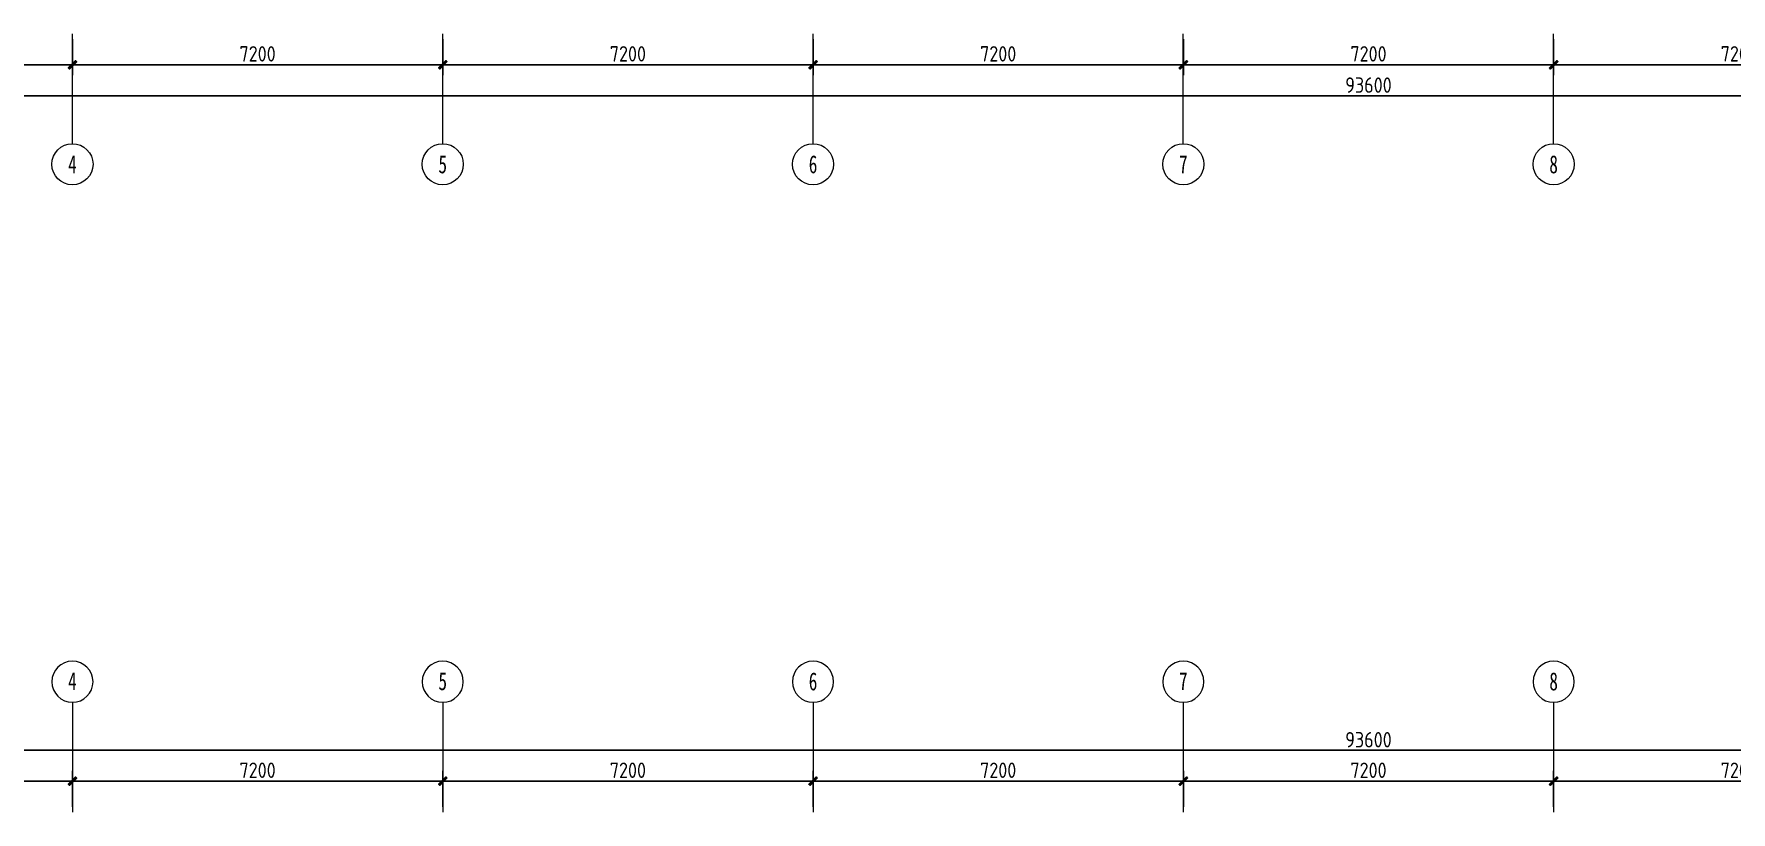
# Model space of a CAD drawing. Header units: millimetres. Extents: x 33621 to 401573, y -91663 to 133135.
# Drawn here: x 59548 to 92547, y 60556 to 75683 of the extents above; entities that cross this region are included whole.
import ezdxf
from ezdxf.enums import TextEntityAlignment as Align

# ---------------------------------------------------------------- set-up
doc = ezdxf.new("R2010")
doc.units = ezdxf.units.MM
doc.header["$LTSCALE"] = 10
doc.layers.get('0').update_dxf_attribs({"color": 253})
doc.layers.get('Defpoints').update_dxf_attribs({"color": 250})
doc.layers.add('AXIS【轴号】', color=253, linetype='Continuous', lineweight=0)
doc.layers.add('Dim【尺寸标注】', color=253, linetype='Continuous')
doc.layers.add('PUB_DIM', color=253, linetype='Continuous')
doc.styles.add('CCD_DIM', font='ARCHS.SHX')
doc.styles.add('宋体', font='', dxfattribs={"width": 0.7})
doc.styles.get('宋体').set_extended_font_data('SimSun')
doc.dimstyles.new('ZL_1：100', dxfattribs={"dimtxt": 3, "dimasz": 1, "dimexe": 2, "dimexo": 2, "dimgap": 0.6, "dimtad": 1, "dimdec": 0, "dimrnd": 5, "dimdsep": 46, "dimtxsty": 'CCD_DIM', "dimblk": 'WS-cj', "dimblk1": 'WS-cj', "dimblk2": 'WS-cj', "dimcen": 1, "dimclrd": 44, "dimclre": 44, "dimclrt": 2, "dimadec": 0, "dimazin": 2, "dimtfac": 1, "dimtdec": 0, "dimtix": 1, "dimtmove": 2, "dimatfit": 3, "dimldrblk": 'hl_arrow2', "dimfxl": 5, "dimfxlon": 1, "dimarcsym": 0})

# ---------------------------------------------------------------- blocks, each defined once
blk = doc.blocks.new('hl_Axis-A1')
at = {"color": 150, "ltscale": 2}
blk.add_line((21.33, 0), (0, 0), dxfattribs=at)
at = {"color": 150}
blk.add_circle((25.33, 0), 4, dxfattribs=at)
at = {"color": 50, "style": '宋体', "width": 0.7}
blk.add_attdef('轴号', text='', height=3.5, dxfattribs=at).set_placement((25.33, 0), align=Align.MIDDLE_CENTER)
blk = doc.blocks.new('WS-cj')
blk.add_hatch(color=2).paths.add_polyline_path([(0.59, 0.82), (-0.82, -0.59), (-0.59, -0.82), (0.82, 0.59)])
at = {"color": 2, "linetype": 'ByBlock', "lineweight": 0}
for p, q in [((-1.1, 0), (0, 0)), ((0, 0), (1.1, 0))]:
    blk.add_line(p, q, dxfattribs=at)
at = {"color": 2}
blk.add_lwpolyline([(0.59, 0.82), (-0.82, -0.59), (-0.59, -0.82), (0.82, 0.59)], close=True, dxfattribs=at)
blk = doc.blocks.new('*D242')
at = {"layer": 'Defpoints', "color": 0, "transparency": 16777216}
for p in [(-30062, -18684), (-22862, -18684), (-22862, -19284)]:
    blk.add_point(p, dxfattribs=at)
at = {"layer": 'Dim【尺寸标注】', "color": 44, "lineweight": -2, "transparency": 16777216}
for p, q in [((-30062, -18784), (-30062, -19484)), ((-22862, -18784), (-22862, -19484)), ((-29962, -19284), (-22962, -19284))]:
    blk.add_line(p, q, dxfattribs=at)
at = {"layer": 'Dim【尺寸标注】', "color": 44, "lineweight": -2, "transparency": 16777216, "xscale": 100, "yscale": 100, "zscale": 100, "rotation": 180}
blk.add_blockref('WS-cj', (-30062, -19284), dxfattribs=at)
at = {"layer": 'Dim【尺寸标注】', "color": 44, "lineweight": -2, "transparency": 16777216, "xscale": 100, "yscale": 100, "zscale": 100}
blk.add_blockref('WS-cj', (-22862, -19284), dxfattribs=at)
at = {"layer": 'Dim【尺寸标注】', "color": 2, "transparency": 16777216, "insert": (-26462, -19071), "char_height": 300, "attachment_point": 5, "style": 'CCD_DIM'}
blk.add_mtext('7200', dxfattribs=at)
blk = doc.blocks.new('hl_arrow2')
at = {"color": 2}
blk.add_line((0, 0), (-1, 0), dxfattribs=at)
blk.add_lwpolyline([(0, 0), (-1, -1), (-1, -1), (0, 0), (-1, 1), (-1, 1)], close=True, dxfattribs=at)
blk = doc.blocks.new('*D243')
at = {"layer": 'Defpoints', "color": 0, "transparency": 16777216}
for p in [(-22862, -18684), (-15662, -18684), (-15662, -19284)]:
    blk.add_point(p, dxfattribs=at)
at = {"layer": 'Dim【尺寸标注】', "color": 44, "lineweight": -2, "transparency": 16777216}
for p, q in [((-22862, -18784), (-22862, -19484)), ((-15662, -18784), (-15662, -19484)), ((-22762, -19284), (-15762, -19284))]:
    blk.add_line(p, q, dxfattribs=at)
at = {"layer": 'Dim【尺寸标注】', "color": 44, "lineweight": -2, "transparency": 16777216, "xscale": 100, "yscale": 100, "zscale": 100, "rotation": 180}
blk.add_blockref('WS-cj', (-22862, -19284), dxfattribs=at)
at = {"layer": 'Dim【尺寸标注】', "color": 44, "lineweight": -2, "transparency": 16777216, "xscale": 100, "yscale": 100, "zscale": 100}
blk.add_blockref('WS-cj', (-15662, -19284), dxfattribs=at)
at = {"layer": 'Dim【尺寸标注】', "color": 2, "transparency": 16777216, "insert": (-19262, -19071), "char_height": 300, "attachment_point": 5, "style": 'CCD_DIM'}
blk.add_mtext('7200', dxfattribs=at)
blk = doc.blocks.new('*D244')
at = {"layer": 'Defpoints', "color": 0, "transparency": 16777216}
for p in [(-15662, -18684), (-8462, -18684), (-8462, -19284)]:
    blk.add_point(p, dxfattribs=at)
at = {"layer": 'Dim【尺寸标注】', "color": 44, "lineweight": -2, "transparency": 16777216}
for p, q in [((-15662, -18784), (-15662, -19484)), ((-8462, -18784), (-8462, -19484)), ((-15562, -19284), (-8562, -19284))]:
    blk.add_line(p, q, dxfattribs=at)
at = {"layer": 'Dim【尺寸标注】', "color": 44, "lineweight": -2, "transparency": 16777216, "xscale": 100, "yscale": 100, "zscale": 100, "rotation": 180}
blk.add_blockref('WS-cj', (-15662, -19284), dxfattribs=at)
at = {"layer": 'Dim【尺寸标注】', "color": 44, "lineweight": -2, "transparency": 16777216, "xscale": 100, "yscale": 100, "zscale": 100}
blk.add_blockref('WS-cj', (-8462, -19284), dxfattribs=at)
at = {"layer": 'Dim【尺寸标注】', "color": 2, "transparency": 16777216, "insert": (-12062, -19071), "char_height": 300, "attachment_point": 5, "style": 'CCD_DIM'}
blk.add_mtext('7200', dxfattribs=at)
blk = doc.blocks.new('*D245')
at = {"layer": 'Defpoints', "color": 0, "transparency": 16777216}
for p in [(-8462, -18684), (-1262, -18684), (-1262, -19284)]:
    blk.add_point(p, dxfattribs=at)
at = {"layer": 'Dim【尺寸标注】', "color": 44, "lineweight": -2, "transparency": 16777216}
for p, q in [((-8462, -18784), (-8462, -19484)), ((-1262, -18784), (-1262, -19484)), ((-8362, -19284), (-1362, -19284))]:
    blk.add_line(p, q, dxfattribs=at)
at = {"layer": 'Dim【尺寸标注】', "color": 44, "lineweight": -2, "transparency": 16777216, "xscale": 100, "yscale": 100, "zscale": 100, "rotation": 180}
blk.add_blockref('WS-cj', (-8462, -19284), dxfattribs=at)
at = {"layer": 'Dim【尺寸标注】', "color": 44, "lineweight": -2, "transparency": 16777216, "xscale": 100, "yscale": 100, "zscale": 100}
blk.add_blockref('WS-cj', (-1262, -19284), dxfattribs=at)
at = {"layer": 'Dim【尺寸标注】', "color": 2, "transparency": 16777216, "insert": (-4862, -19071), "char_height": 300, "attachment_point": 5, "style": 'CCD_DIM'}
blk.add_mtext('7200', dxfattribs=at)
blk = doc.blocks.new('*D246')
at = {"layer": 'Defpoints', "color": 0, "transparency": 16777216}
for p in [(-1262, -18684), (5938, -18684), (5938, -19284)]:
    blk.add_point(p, dxfattribs=at)
at = {"layer": 'Dim【尺寸标注】', "color": 44, "lineweight": -2, "transparency": 16777216}
for p, q in [((-1262, -18784), (-1262, -19484)), ((5938, -18784), (5938, -19484)), ((-1162, -19284), (5838, -19284))]:
    blk.add_line(p, q, dxfattribs=at)
at = {"layer": 'Dim【尺寸标注】', "color": 44, "lineweight": -2, "transparency": 16777216, "xscale": 100, "yscale": 100, "zscale": 100, "rotation": 180}
blk.add_blockref('WS-cj', (-1262, -19284), dxfattribs=at)
at = {"layer": 'Dim【尺寸标注】', "color": 44, "lineweight": -2, "transparency": 16777216, "xscale": 100, "yscale": 100, "zscale": 100}
blk.add_blockref('WS-cj', (5938, -19284), dxfattribs=at)
at = {"layer": 'Dim【尺寸标注】', "color": 2, "transparency": 16777216, "insert": (2338, -19071), "char_height": 300, "attachment_point": 5, "style": 'CCD_DIM'}
blk.add_mtext('7200', dxfattribs=at)
blk = doc.blocks.new('*D247')
at = {"layer": 'Defpoints', "color": 0, "transparency": 16777216}
for p in [(5938, -18684), (13138, -18684), (13138, -19284)]:
    blk.add_point(p, dxfattribs=at)
at = {"layer": 'Dim【尺寸标注】', "color": 44, "lineweight": -2, "transparency": 16777216}
for p, q in [((5938, -18784), (5938, -19484)), ((13138, -18784), (13138, -19484)), ((6038, -19284), (13038, -19284))]:
    blk.add_line(p, q, dxfattribs=at)
at = {"layer": 'Dim【尺寸标注】', "color": 44, "lineweight": -2, "transparency": 16777216, "xscale": 100, "yscale": 100, "zscale": 100, "rotation": 180}
blk.add_blockref('WS-cj', (5938, -19284), dxfattribs=at)
at = {"layer": 'Dim【尺寸标注】', "color": 44, "lineweight": -2, "transparency": 16777216, "xscale": 100, "yscale": 100, "zscale": 100}
blk.add_blockref('WS-cj', (13138, -19284), dxfattribs=at)
at = {"layer": 'Dim【尺寸标注】', "color": 2, "transparency": 16777216, "insert": (9538, -19071), "char_height": 300, "attachment_point": 5, "style": 'CCD_DIM'}
blk.add_mtext('7200', dxfattribs=at)
blk = doc.blocks.new('*D255')
at = {"layer": 'Defpoints', "color": 0, "transparency": 16777216}
for p in [(-44462, -18684), (49138, -18684), (49138, -19884)]:
    blk.add_point(p, dxfattribs=at)
at = {"layer": 'Dim【尺寸标注】', "color": 44, "lineweight": -2, "transparency": 16777216}
for p, q in [((-44462, -19384), (-44462, -20084)), ((49138, -19384), (49138, -20084)), ((-44362, -19884), (49038, -19884))]:
    blk.add_line(p, q, dxfattribs=at)
at = {"layer": 'Dim【尺寸标注】', "color": 44, "lineweight": -2, "transparency": 16777216, "xscale": 100, "yscale": 100, "zscale": 100, "rotation": 180}
blk.add_blockref('WS-cj', (-44462, -19884), dxfattribs=at)
at = {"layer": 'Dim【尺寸标注】', "color": 44, "lineweight": -2, "transparency": 16777216, "xscale": 100, "yscale": 100, "zscale": 100}
blk.add_blockref('WS-cj', (49138, -19884), dxfattribs=at)
at = {"layer": 'Dim【尺寸标注】', "color": 2, "transparency": 16777216, "insert": (2338, -19678), "char_height": 300, "attachment_point": 5, "style": 'CCD_DIM'}
blk.add_mtext('93600', dxfattribs=at)
blk = doc.blocks.new('*D262')
at = {"layer": 'Defpoints', "color": 0, "transparency": 16777216}
for p in [(-22862, 2411), (-30062, 1811), (-22862, 1811)]:
    blk.add_point(p, dxfattribs=at)
at = {"layer": 'Dim【尺寸标注】', "color": 44, "lineweight": -2, "transparency": 16777216}
for p, q in [((-30062, 1911), (-30062, 2611)), ((-29962, 2411), (-22962, 2411)), ((-22862, 1911), (-22862, 2611))]:
    blk.add_line(p, q, dxfattribs=at)
at = {"layer": 'Dim【尺寸标注】', "color": 44, "lineweight": -2, "transparency": 16777216, "xscale": 100, "yscale": 100, "zscale": 100, "rotation": 180}
blk.add_blockref('WS-cj', (-30062, 2411), dxfattribs=at)
at = {"layer": 'Dim【尺寸标注】', "color": 44, "lineweight": -2, "transparency": 16777216, "xscale": 100, "yscale": 100, "zscale": 100}
blk.add_blockref('WS-cj', (-22862, 2411), dxfattribs=at)
at = {"layer": 'Dim【尺寸标注】', "color": 2, "transparency": 16777216, "insert": (-26462, 2623), "char_height": 300, "attachment_point": 5, "style": 'CCD_DIM'}
blk.add_mtext('7200', dxfattribs=at)
blk = doc.blocks.new('*D263')
at = {"layer": 'Defpoints', "color": 0, "transparency": 16777216}
for p in [(-15662, 2411), (-22862, 1811), (-15662, 1811)]:
    blk.add_point(p, dxfattribs=at)
at = {"layer": 'Dim【尺寸标注】', "color": 44, "lineweight": -2, "transparency": 16777216}
for p, q in [((-22862, 1911), (-22862, 2611)), ((-22762, 2411), (-15762, 2411)), ((-15662, 1911), (-15662, 2611))]:
    blk.add_line(p, q, dxfattribs=at)
at = {"layer": 'Dim【尺寸标注】', "color": 44, "lineweight": -2, "transparency": 16777216, "xscale": 100, "yscale": 100, "zscale": 100, "rotation": 180}
blk.add_blockref('WS-cj', (-22862, 2411), dxfattribs=at)
at = {"layer": 'Dim【尺寸标注】', "color": 44, "lineweight": -2, "transparency": 16777216, "xscale": 100, "yscale": 100, "zscale": 100}
blk.add_blockref('WS-cj', (-15662, 2411), dxfattribs=at)
at = {"layer": 'Dim【尺寸标注】', "color": 2, "transparency": 16777216, "insert": (-19262, 2623), "char_height": 300, "attachment_point": 5, "style": 'CCD_DIM'}
blk.add_mtext('7200', dxfattribs=at)
blk = doc.blocks.new('*D264')
at = {"layer": 'Defpoints', "color": 0, "transparency": 16777216}
for p in [(-8462, 2411), (-15662, 1811), (-8462, 1811)]:
    blk.add_point(p, dxfattribs=at)
at = {"layer": 'Dim【尺寸标注】', "color": 44, "lineweight": -2, "transparency": 16777216}
for p, q in [((-15662, 1911), (-15662, 2611)), ((-15562, 2411), (-8562, 2411)), ((-8462, 1911), (-8462, 2611))]:
    blk.add_line(p, q, dxfattribs=at)
at = {"layer": 'Dim【尺寸标注】', "color": 44, "lineweight": -2, "transparency": 16777216, "xscale": 100, "yscale": 100, "zscale": 100, "rotation": 180}
blk.add_blockref('WS-cj', (-15662, 2411), dxfattribs=at)
at = {"layer": 'Dim【尺寸标注】', "color": 44, "lineweight": -2, "transparency": 16777216, "xscale": 100, "yscale": 100, "zscale": 100}
blk.add_blockref('WS-cj', (-8462, 2411), dxfattribs=at)
at = {"layer": 'Dim【尺寸标注】', "color": 2, "transparency": 16777216, "insert": (-12062, 2623), "char_height": 300, "attachment_point": 5, "style": 'CCD_DIM'}
blk.add_mtext('7200', dxfattribs=at)
blk = doc.blocks.new('*D265')
at = {"layer": 'Defpoints', "color": 0, "transparency": 16777216}
for p in [(-1262, 2411), (-8462, 1811), (-1262, 1811)]:
    blk.add_point(p, dxfattribs=at)
at = {"layer": 'Dim【尺寸标注】', "color": 44, "lineweight": -2, "transparency": 16777216}
for p, q in [((-8462, 1911), (-8462, 2611)), ((-8362, 2411), (-1362, 2411)), ((-1262, 1911), (-1262, 2611))]:
    blk.add_line(p, q, dxfattribs=at)
at = {"layer": 'Dim【尺寸标注】', "color": 44, "lineweight": -2, "transparency": 16777216, "xscale": 100, "yscale": 100, "zscale": 100, "rotation": 180}
blk.add_blockref('WS-cj', (-8462, 2411), dxfattribs=at)
at = {"layer": 'Dim【尺寸标注】', "color": 44, "lineweight": -2, "transparency": 16777216, "xscale": 100, "yscale": 100, "zscale": 100}
blk.add_blockref('WS-cj', (-1262, 2411), dxfattribs=at)
at = {"layer": 'Dim【尺寸标注】', "color": 2, "transparency": 16777216, "insert": (-4862, 2623), "char_height": 300, "attachment_point": 5, "style": 'CCD_DIM'}
blk.add_mtext('7200', dxfattribs=at)
blk = doc.blocks.new('*D266')
at = {"layer": 'Defpoints', "color": 0, "transparency": 16777216}
for p in [(5938, 2411), (-1262, 1811), (5938, 1811)]:
    blk.add_point(p, dxfattribs=at)
at = {"layer": 'Dim【尺寸标注】', "color": 44, "lineweight": -2, "transparency": 16777216}
for p, q in [((-1262, 1911), (-1262, 2611)), ((-1162, 2411), (5838, 2411)), ((5938, 1911), (5938, 2611))]:
    blk.add_line(p, q, dxfattribs=at)
at = {"layer": 'Dim【尺寸标注】', "color": 44, "lineweight": -2, "transparency": 16777216, "xscale": 100, "yscale": 100, "zscale": 100, "rotation": 180}
blk.add_blockref('WS-cj', (-1262, 2411), dxfattribs=at)
at = {"layer": 'Dim【尺寸标注】', "color": 44, "lineweight": -2, "transparency": 16777216, "xscale": 100, "yscale": 100, "zscale": 100}
blk.add_blockref('WS-cj', (5938, 2411), dxfattribs=at)
at = {"layer": 'Dim【尺寸标注】', "color": 2, "transparency": 16777216, "insert": (2338, 2623), "char_height": 300, "attachment_point": 5, "style": 'CCD_DIM'}
blk.add_mtext('7200', dxfattribs=at)
blk = doc.blocks.new('*D267')
at = {"layer": 'Defpoints', "color": 0, "transparency": 16777216}
for p in [(13138, 2411), (5938, 1811), (13138, 1811)]:
    blk.add_point(p, dxfattribs=at)
at = {"layer": 'Dim【尺寸标注】', "color": 44, "lineweight": -2, "transparency": 16777216}
for p, q in [((5938, 1911), (5938, 2611)), ((6038, 2411), (13038, 2411)), ((13138, 1911), (13138, 2611))]:
    blk.add_line(p, q, dxfattribs=at)
at = {"layer": 'Dim【尺寸标注】', "color": 44, "lineweight": -2, "transparency": 16777216, "xscale": 100, "yscale": 100, "zscale": 100, "rotation": 180}
blk.add_blockref('WS-cj', (5938, 2411), dxfattribs=at)
at = {"layer": 'Dim【尺寸标注】', "color": 44, "lineweight": -2, "transparency": 16777216, "xscale": 100, "yscale": 100, "zscale": 100}
blk.add_blockref('WS-cj', (13138, 2411), dxfattribs=at)
at = {"layer": 'Dim【尺寸标注】', "color": 2, "transparency": 16777216, "insert": (9538, 2623), "char_height": 300, "attachment_point": 5, "style": 'CCD_DIM'}
blk.add_mtext('7200', dxfattribs=at)
blk = doc.blocks.new('*D273')
at = {"layer": 'Defpoints', "color": 0, "transparency": 16777216}
for p in [(49138, 3011), (-44462, 1811), (49138, 1811)]:
    blk.add_point(p, dxfattribs=at)
at = {"layer": 'Dim【尺寸标注】', "color": 44, "lineweight": -2, "transparency": 16777216}
for p, q in [((-44462, 2511), (-44462, 3211)), ((-44362, 3011), (49038, 3011)), ((49138, 2511), (49138, 3211))]:
    blk.add_line(p, q, dxfattribs=at)
at = {"layer": 'Dim【尺寸标注】', "color": 44, "lineweight": -2, "transparency": 16777216, "xscale": 100, "yscale": 100, "zscale": 100, "rotation": 180}
blk.add_blockref('WS-cj', (-44462, 3011), dxfattribs=at)
at = {"layer": 'Dim【尺寸标注】', "color": 44, "lineweight": -2, "transparency": 16777216, "xscale": 100, "yscale": 100, "zscale": 100}
blk.add_blockref('WS-cj', (49138, 3011), dxfattribs=at)
at = {"layer": 'Dim【尺寸标注】', "color": 2, "transparency": 16777216, "insert": (2338, 3217), "char_height": 300, "attachment_point": 5, "style": 'CCD_DIM'}
blk.add_mtext('93600', dxfattribs=at)
blk = doc.blocks.new('ZL_061117299')
at = {"layer": 'AXIS【轴号】'}
ref = blk.add_blockref('hl_Axis-A1', (-22862.3, 1810.8), dxfattribs=dict(at, xscale=-100, yscale=100, zscale=100, rotation=270))
ref.add_attrib('轴号', '4', dxfattribs={"layer": '0', "color": 2, "height": 350, "style": '宋体', "width": 0.7}).set_placement((-22862.3, 4355.8), align=Align.MIDDLE_CENTER)
ref = blk.add_blockref('hl_Axis-A1', (-15662.3, 1810.8), dxfattribs=dict(at, xscale=-100, yscale=100, zscale=100, rotation=270))
ref.add_attrib('轴号', '5', dxfattribs={"layer": '0', "color": 2, "height": 350, "style": '宋体', "width": 0.7}).set_placement((-15662.3, 4355.8), align=Align.MIDDLE_CENTER)
ref = blk.add_blockref('hl_Axis-A1', (-8462.3, 1810.8), dxfattribs=dict(at, xscale=-100, yscale=100, zscale=100, rotation=270))
ref.add_attrib('轴号', '6', dxfattribs={"layer": '0', "color": 2, "height": 350, "style": '宋体', "width": 0.7}).set_placement((-8462.3, 4351.9), align=Align.MIDDLE_CENTER)
ref = blk.add_blockref('hl_Axis-A1', (-1262.3, 1810.8), dxfattribs=dict(at, xscale=-100, yscale=100, zscale=100, rotation=270))
ref.add_attrib('轴号', '7', dxfattribs={"layer": '0', "color": 2, "height": 350, "style": '宋体', "width": 0.7}).set_placement((-1262.3, 4355.8), align=Align.MIDDLE_CENTER)
ref = blk.add_blockref('hl_Axis-A1', (5937.7, 1810.8), dxfattribs=dict(at, xscale=-100, yscale=100, zscale=100, rotation=270))
ref.add_attrib('轴号', '8', dxfattribs={"layer": '0', "color": 2, "height": 350, "style": '宋体', "width": 0.7}).set_placement((5937.7, 4351.9), align=Align.MIDDLE_CENTER)
ref = blk.add_blockref('hl_Axis-A1', (-22862.3, -18683.9), dxfattribs=dict(at, xscale=100, yscale=100, zscale=100, rotation=270))
ref.add_attrib('轴号', '4', dxfattribs={"layer": '0', "color": 2, "height": 350, "style": '宋体', "width": 0.7}).set_placement((-22862.3, -21217.2), align=Align.MIDDLE_CENTER)
ref = blk.add_blockref('hl_Axis-A1', (-15662.3, -18683.9), dxfattribs=dict(at, xscale=100, yscale=100, zscale=100, rotation=270))
ref.add_attrib('轴号', '5', dxfattribs={"layer": '0', "color": 2, "height": 350, "style": '宋体', "width": 0.7}).set_placement((-15662.3, -21217.2), align=Align.MIDDLE_CENTER)
ref = blk.add_blockref('hl_Axis-A1', (-8462.3, -18683.9), dxfattribs=dict(at, xscale=100, yscale=100, zscale=100, rotation=270))
ref.add_attrib('轴号', '6', dxfattribs={"layer": '0', "color": 2, "height": 350, "style": '宋体', "width": 0.7}).set_placement((-8462.3, -21217.2), align=Align.MIDDLE_CENTER)
ref = blk.add_blockref('hl_Axis-A1', (-1262.3, -18683.9), dxfattribs=dict(at, xscale=100, yscale=100, zscale=100, rotation=270))
ref.add_attrib('轴号', '7', dxfattribs={"layer": '0', "color": 2, "height": 350, "style": '宋体', "width": 0.7}).set_placement((-1262.3, -21217.2), align=Align.MIDDLE_CENTER)
ref = blk.add_blockref('hl_Axis-A1', (5937.7, -18683.9), dxfattribs=dict(at, xscale=100, yscale=100, zscale=100, rotation=270))
ref.add_attrib('轴号', '8', dxfattribs={"layer": '0', "color": 2, "height": 350, "style": '宋体', "width": 0.7}).set_placement((5937.7, -21217.2), align=Align.MIDDLE_CENTER)
at = {"layer": 'Dim【尺寸标注】'}
for p1, p2, distance, picture, middle in [((-44462.3, 1810.8), (49137.7, 1810.8), 1200, '*D273', (2337.7, 3217)), ((-30062.3, 1810.8), (-22862.3, 1810.8), 600, '*D262', (-26462.3, 2623.3)), ((-22862.3, 1810.8), (-15662.3, 1810.8), 600, '*D263', (-19262.3, 2623.3)), ((-15662.3, 1810.8), (-8462.3, 1810.8), 600, '*D264', (-12062.3, 2623.3)), ((-8462.3, 1810.8), (-1262.3, 1810.8), 600, '*D265', (-4862.3, 2623.3)), ((-1262.3, 1810.8), (5937.7, 1810.8), 600, '*D266', (2337.7, 2623.3)), ((5937.7, 1810.8), (13137.7, 1810.8), 600, '*D267', (9537.7, 2623.3)), ((-44462.3, -18683.9), (49137.7, -18683.9), -1200, '*D255', (2337.7, -19677.6)), ((-30062.3, -18683.9), (-22862.3, -18683.9), -600, '*D242', (-26462.3, -19071.4)), ((-22862.3, -18683.9), (-15662.3, -18683.9), -600, '*D243', (-19262.3, -19071.4)), ((-15662.3, -18683.9), (-8462.3, -18683.9), -600, '*D244', (-12062.3, -19071.4)), ((-8462.3, -18683.9), (-1262.3, -18683.9), -600, '*D245', (-4862.3, -19071.4)), ((-1262.3, -18683.9), (5937.7, -18683.9), -600, '*D246', (2337.7, -19071.4)), ((5937.7, -18683.9), (13137.7, -18683.9), -600, '*D247', (9537.7, -19071.4))]:
    dim = blk.add_aligned_dim(p1=p1, p2=p2, distance=distance, dimstyle='ZL_1：100', dxfattribs=at)
    dim.commit()
    dim.dimension.update_dxf_attribs({"geometry": picture, "text_midpoint": middle})

msp = doc.modelspace()

# ---------------------------------------------------------------- block references
at = {"layer": 'PUB_DIM'}
for p in [(83158.8, 94366.9), (83158.8, 58745.3)]:
    msp.add_blockref('ZL_061117299', p, dxfattribs=at)

doc.saveas('drawing.dxf')
